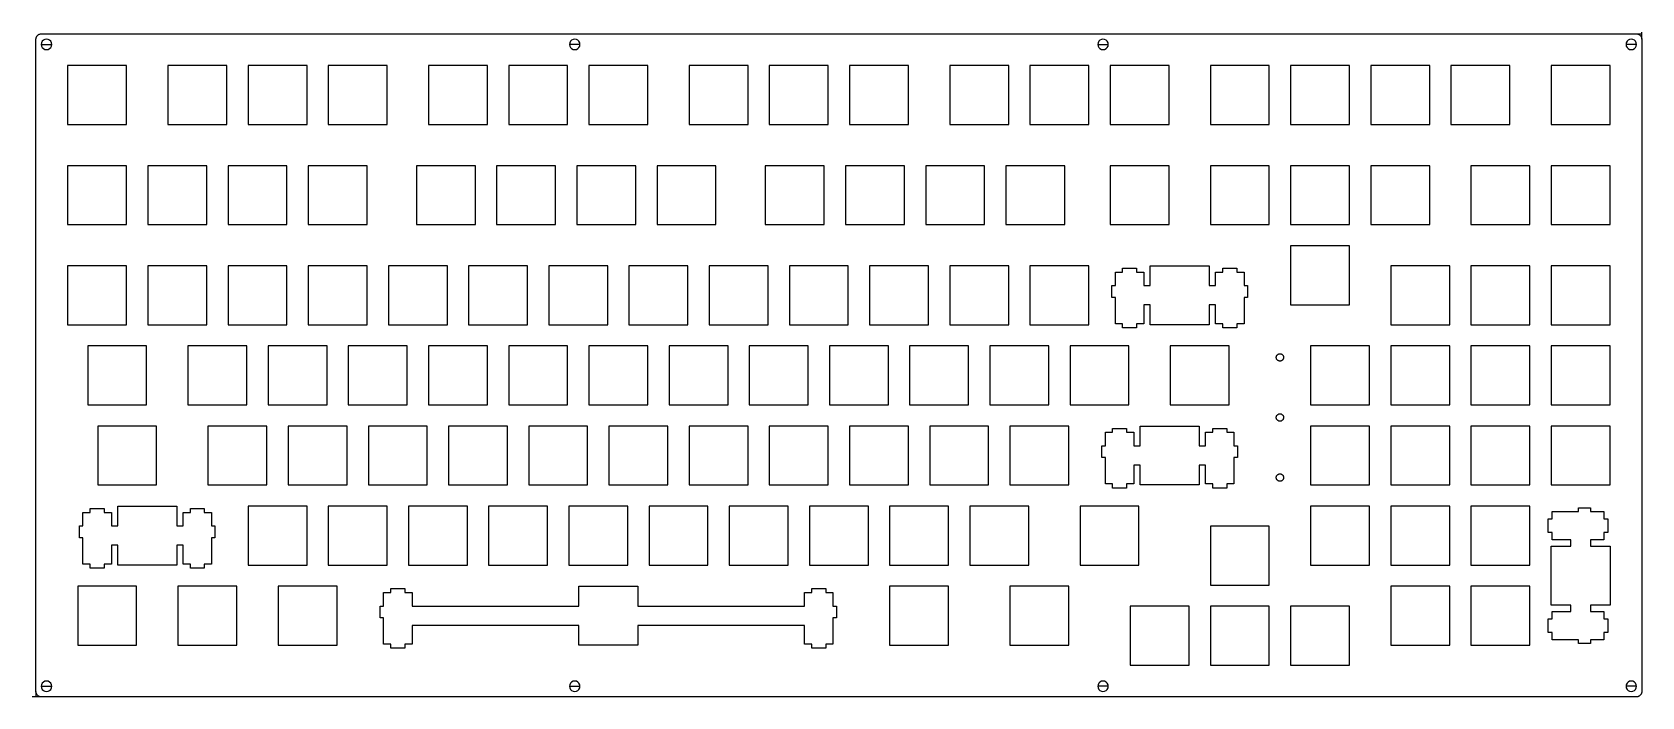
# Model space of a CAD drawing. Header units: millimetres. Extents: x -1 to 381, y 0 to 158.
import ezdxf

# ---------------------------------------------------------------- set-up
doc = ezdxf.new("R2010")
doc.units = ezdxf.units.MM
doc.layers.get('0').update_dxf_attribs({"linetype": 'CONTINUOUS'})

msp = doc.modelspace()

# ---------------------------------------------------------------- linework, layer by layer
for p, q in [((0, 156.77), (0.04, 156.86)), ((0.04, 156.86), (0.08, 156.94)), ((0.08, 156.94), (0.14, 157.02)), ((0.14, 157.02), (0.2, 157.1)), ((0.2, 157.1), (0.27, 157.17)), ((0.27, 157.17), (0.34, 157.24)), ((0.34, 157.24), (0.42, 157.3)), ((0.42, 157.3), (0.5, 157.36)), ((0.5, 157.36), (0.58, 157.4)), ((0.58, 157.4), (0.67, 157.44)), ((0.67, 157.44), (0.76, 157.48)), ((0.76, 157.48), (0.86, 157.51)), ((0.86, 157.51), (0.96, 157.52)), ((0.96, 157.52), (1.05, 157.54)), ((1.05, 157.54), (1.15, 157.54)), ((1.15, 157.54), (380.13, 157.54)), ((380.13, 157.54), (380.22, 157.54)), ((380.13, 157.54), (381.38, 157.54)), ((380.22, 157.54), (380.32, 157.52)), ((380.32, 157.52), (380.42, 157.51)), ((380.42, 157.51), (380.51, 157.48)), ((380.51, 157.48), (380.61, 157.44)), ((380.61, 157.44), (380.69, 157.4)), ((380.69, 157.4), (380.78, 157.36)), ((380.78, 157.36), (380.86, 157.3)), ((380.86, 157.3), (380.94, 157.24)), ((380.94, 157.24), (381.01, 157.17)), ((381.01, 157.17), (381.08, 157.1)), ((381.08, 157.1), (381.14, 157.02)), ((381.14, 157.02), (381.19, 156.94)), ((381.19, 156.94), (381.24, 156.86)), ((381.24, 156.86), (381.28, 156.77)), ((381.38, 156.29), (381.38, 157.95)), ((-0.1, 156.39), (-0.08, 156.48)), ((-0.1, 156.29), (-0.1, 156.39)), ((-0.1, 1.15), (-0.1, 156.29)), ((-0.08, 156.48), (-0.07, 156.58)), ((-0.07, 156.58), (-0.04, 156.68)), ((-0.04, 156.68), (0, 156.77)), ((1.21, 155.43), (1.15, 155.04)), ((1.15, 155.04), (1.21, 154.65)), ((1.15, 155.04), (3.65, 155.04)), ((1.39, 155.77), (1.21, 155.43)), ((1.21, 154.65), (1.39, 154.3)), ((1.67, 156.05), (1.39, 155.77)), ((1.39, 154.3), (1.67, 154.03)), ((2.01, 156.23), (1.67, 156.05)), ((1.67, 154.03), (2.01, 153.85)), ((2.4, 156.29), (2.01, 156.23)), ((2.01, 153.85), (2.4, 153.79)), ((2.79, 156.23), (2.4, 156.29)), ((2.4, 153.79), (2.79, 153.85)), ((3.14, 156.05), (2.79, 156.23)), ((2.79, 153.85), (3.14, 154.03)), ((3.41, 155.77), (3.14, 156.05)), ((3.14, 154.03), (3.41, 154.3)), ((3.59, 155.43), (3.41, 155.77)), ((3.41, 154.3), (3.59, 154.65)), ((3.65, 155.04), (3.59, 155.43)), ((3.59, 154.65), (3.65, 155.04)), ((126.7, 155.43), (126.64, 155.04)), ((126.64, 155.04), (126.7, 154.65)), ((129.14, 155.04), (126.64, 155.04)), ((126.88, 155.77), (126.7, 155.43)), ((126.7, 154.65), (126.88, 154.3)), ((127.16, 156.05), (126.88, 155.77)), ((126.88, 154.3), (127.16, 154.03)), ((127.51, 156.23), (127.16, 156.05)), ((127.16, 154.03), (127.51, 153.85)), ((127.89, 156.29), (127.51, 156.23)), ((127.51, 153.85), (127.89, 153.79)), ((128.28, 156.23), (127.89, 156.29)), ((127.89, 153.79), (128.28, 153.85)), ((128.63, 156.05), (128.28, 156.23)), ((128.28, 153.85), (128.63, 154.03)), ((128.9, 155.77), (128.63, 156.05)), ((128.63, 154.03), (128.9, 154.3)), ((129.08, 155.43), (128.9, 155.77)), ((128.9, 154.3), (129.08, 154.65)), ((129.14, 155.04), (129.08, 155.43)), ((129.08, 154.65), (129.14, 155.04)), ((252.2, 155.43), (252.13, 155.04)), ((252.13, 155.04), (252.2, 154.65)), ((252.13, 155.04), (254.63, 155.04)), ((252.37, 155.77), (252.2, 155.43)), ((252.2, 154.65), (252.37, 154.3)), ((252.65, 156.05), (252.37, 155.77)), ((252.37, 154.3), (252.65, 154.03)), ((253, 156.23), (252.65, 156.05)), ((252.65, 154.03), (253, 153.85)), ((253.38, 156.29), (253, 156.23)), ((253, 153.85), (253.38, 153.79)), ((253.77, 156.23), (253.38, 156.29)), ((253.38, 153.79), (253.77, 153.85)), ((254.12, 156.05), (253.77, 156.23)), ((253.77, 153.85), (254.12, 154.03)), ((254.4, 155.77), (254.12, 156.05)), ((254.12, 154.03), (254.4, 154.3)), ((254.57, 155.43), (254.4, 155.77)), ((254.4, 154.3), (254.57, 154.65)), ((254.63, 155.04), (254.57, 155.43)), ((254.57, 154.65), (254.63, 155.04)), ((377.69, 155.43), (377.63, 155.04)), ((377.63, 155.04), (377.69, 154.65)), ((380.13, 155.04), (377.63, 155.04)), ((377.86, 155.77), (377.69, 155.43)), ((377.69, 154.65), (377.86, 154.3)), ((378.14, 156.05), (377.86, 155.77)), ((377.86, 154.3), (378.14, 154.03)), ((378.49, 156.23), (378.14, 156.05)), ((378.14, 154.03), (378.49, 153.85)), ((378.88, 156.29), (378.49, 156.23)), ((378.49, 153.85), (378.88, 153.79)), ((379.26, 156.23), (378.88, 156.29)), ((378.88, 153.79), (379.26, 153.85)), ((379.61, 156.05), (379.26, 156.23)), ((379.26, 153.85), (379.61, 154.03)), ((379.89, 155.77), (379.61, 156.05)), ((379.61, 154.03), (379.89, 154.3)), ((380.07, 155.43), (379.89, 155.77)), ((379.89, 154.3), (380.07, 154.65)), ((380.13, 155.04), (380.07, 155.43)), ((380.07, 154.65), (380.13, 155.04)), ((381.28, 156.77), (381.31, 156.68)), ((381.31, 156.68), (381.34, 156.58)), ((381.34, 156.58), (381.36, 156.48)), ((381.36, 156.48), (381.37, 156.39)), ((381.37, 156.39), (381.38, 156.29)), ((381.38, 156.29), (381.38, 1.15)), ((-0.1, 1.05), (-0.1, 1.15)), ((-0.1, 1.15), (-0.1, -0.1)), ((-0.08, 0.95), (-0.1, 1.05)), ((-0.07, 0.86), (-0.08, 0.95)), ((-0.04, 0.76), (-0.07, 0.86)), ((0, 0.67), (-0.04, 0.76)), ((0.04, 0.58), (0, 0.67)), ((0.08, 0.5), (0.04, 0.58)), ((0.14, 0.42), (0.08, 0.5)), ((0.2, 0.34), (0.14, 0.42)), ((0.27, 0.27), (0.2, 0.34)), ((0.34, 0.2), (0.27, 0.27)), ((0.42, 0.14), (0.34, 0.2)), ((0.5, 0.08), (0.42, 0.14)), ((0.58, 0.04), (0.5, 0.08)), ((0.67, 0), (0.58, 0.04)), ((1.21, 2.79), (1.15, 2.4)), ((1.15, 2.4), (1.21, 2.01)), ((1.15, 2.4), (3.65, 2.4)), ((1.39, 3.14), (1.21, 2.79)), ((1.21, 2.01), (1.39, 1.67)), ((1.67, 3.41), (1.39, 3.14)), ((1.39, 1.67), (1.67, 1.39)), ((2.01, 3.59), (1.67, 3.41)), ((1.67, 1.39), (2.01, 1.21)), ((2.4, 3.65), (2.01, 3.59)), ((2.01, 1.21), (2.4, 1.15)), ((2.79, 3.59), (2.4, 3.65)), ((2.4, 1.15), (2.79, 1.21)), ((3.14, 3.41), (2.79, 3.59)), ((2.79, 1.21), (3.14, 1.39)), ((3.41, 3.14), (3.14, 3.41)), ((3.14, 1.39), (3.41, 1.67)), ((3.59, 2.79), (3.41, 3.14)), ((3.41, 1.67), (3.59, 2.01)), ((3.65, 2.4), (3.59, 2.79)), ((3.59, 2.01), (3.65, 2.4)), ((126.7, 2.79), (126.64, 2.4)), ((126.64, 2.4), (126.7, 2.01)), ((126.64, 2.4), (129.14, 2.4)), ((126.88, 3.14), (126.7, 2.79)), ((126.7, 2.01), (126.88, 1.67)), ((127.16, 3.41), (126.88, 3.14)), ((126.88, 1.67), (127.16, 1.39)), ((127.51, 3.59), (127.16, 3.41)), ((127.16, 1.39), (127.51, 1.21)), ((127.89, 3.65), (127.51, 3.59)), ((127.51, 1.21), (127.89, 1.15)), ((128.28, 3.59), (127.89, 3.65)), ((127.89, 1.15), (128.28, 1.21)), ((128.63, 3.41), (128.28, 3.59)), ((128.28, 1.21), (128.63, 1.39)), ((128.9, 3.14), (128.63, 3.41)), ((128.63, 1.39), (128.9, 1.67)), ((129.08, 2.79), (128.9, 3.14)), ((128.9, 1.67), (129.08, 2.01)), ((129.14, 2.4), (129.08, 2.79)), ((129.08, 2.01), (129.14, 2.4)), ((252.2, 2.79), (252.13, 2.4)), ((252.13, 2.4), (252.2, 2.01)), ((254.63, 2.4), (252.13, 2.4)), ((252.37, 3.14), (252.2, 2.79)), ((252.2, 2.01), (252.37, 1.67)), ((252.65, 3.41), (252.37, 3.14)), ((252.37, 1.67), (252.65, 1.39)), ((253, 3.59), (252.65, 3.41)), ((252.65, 1.39), (253, 1.21)), ((253.38, 3.65), (253, 3.59)), ((253, 1.21), (253.38, 1.15)), ((253.77, 3.59), (253.38, 3.65)), ((253.38, 1.15), (253.77, 1.21)), ((254.12, 3.41), (253.77, 3.59)), ((253.77, 1.21), (254.12, 1.39)), ((254.4, 3.14), (254.12, 3.41)), ((254.12, 1.39), (254.4, 1.67)), ((254.57, 2.79), (254.4, 3.14)), ((254.4, 1.67), (254.57, 2.01)), ((254.63, 2.4), (254.57, 2.79)), ((254.57, 2.01), (254.63, 2.4)), ((377.69, 2.79), (377.63, 2.4)), ((377.63, 2.4), (377.69, 2.01)), ((380.13, 2.4), (377.63, 2.4)), ((377.86, 3.14), (377.69, 2.79)), ((377.69, 2.01), (377.86, 1.67)), ((378.14, 3.41), (377.86, 3.14)), ((377.86, 1.67), (378.14, 1.39)), ((378.49, 3.59), (378.14, 3.41)), ((378.14, 1.39), (378.49, 1.21)), ((378.88, 3.65), (378.49, 3.59)), ((378.49, 1.21), (378.88, 1.15)), ((379.26, 3.59), (378.88, 3.65)), ((378.88, 1.15), (379.26, 1.21)), ((379.61, 3.41), (379.26, 3.59)), ((379.26, 1.21), (379.61, 1.39)), ((379.89, 3.14), (379.61, 3.41)), ((379.61, 1.39), (379.89, 1.67)), ((380.07, 2.79), (379.89, 3.14)), ((379.89, 1.67), (380.07, 2.01)), ((380.13, 2.4), (380.07, 2.79)), ((380.07, 2.01), (380.13, 2.4)), ((380.69, 0.04), (380.61, 0)), ((380.78, 0.08), (380.69, 0.04)), ((380.86, 0.14), (380.78, 0.08)), ((380.94, 0.2), (380.86, 0.14)), ((381.01, 0.27), (380.94, 0.2)), ((381.08, 0.34), (381.01, 0.27)), ((381.14, 0.42), (381.08, 0.34)), ((381.19, 0.5), (381.14, 0.42)), ((381.24, 0.58), (381.19, 0.5)), ((381.28, 0.67), (381.24, 0.58)), ((381.31, 0.76), (381.28, 0.67)), ((381.34, 0.86), (381.31, 0.76)), ((381.36, 0.95), (381.34, 0.86)), ((381.37, 1.05), (381.36, 0.95)), ((381.38, 1.15), (381.37, 1.05)), ((-0.89, -0.1), (-0.99, -0.1)), ((1.15, -0.1), (-0.89, -0.1)), ((0.76, -0.04), (0.67, 0)), ((0.86, -0.06), (0.76, -0.04)), ((0.96, -0.08), (0.86, -0.06)), ((1.05, -0.1), (0.96, -0.08)), ((1.15, -0.1), (1.05, -0.1)), ((380.13, -0.1), (1.15, -0.1)), ((380.22, -0.1), (380.13, -0.1)), ((380.32, -0.08), (380.22, -0.1)), ((380.42, -0.06), (380.32, -0.08)), ((380.51, -0.04), (380.42, -0.06)), ((380.61, 0), (380.51, -0.04))]:
    msp.add_line(p, q)
for points in [[(7.43, 136.01), (21.43, 136.01), (21.43, 150.01), (7.43, 150.01)], [(45.24, 150.01), (31.24, 150.01), (31.24, 136.01), (45.24, 136.01)], [(64.29, 136.01), (64.29, 150.01), (50.29, 150.01), (50.29, 136.01)], [(69.34, 150.01), (69.34, 136.01), (83.34, 136.01), (83.34, 150.01)], [(107.15, 150.01), (93.15, 150.01), (93.15, 136.01), (107.15, 136.01)], [(112.2, 136.01), (126.2, 136.01), (126.2, 150.01), (112.2, 150.01)], [(131.25, 150.01), (131.25, 136.01), (145.25, 136.01), (145.25, 150.01)], [(155.06, 150.01), (155.06, 136.01), (169.06, 136.01), (169.06, 150.01)], [(188.11, 150.01), (174.11, 150.01), (174.11, 136.01), (188.11, 136.01)], [(193.16, 136.01), (207.16, 136.01), (207.16, 150.01), (193.16, 150.01)], [(216.98, 150.01), (216.98, 136.01), (230.98, 136.01), (230.98, 150.01)], [(236.03, 150.01), (236.03, 136.01), (250.03, 136.01), (250.03, 150.01)], [(255.08, 150.01), (255.08, 136.01), (269.08, 136.01), (269.08, 150.01)], [(278.89, 136.01), (292.89, 136.01), (292.89, 150.01), (278.89, 150.01)], [(311.94, 150.01), (297.94, 150.01), (297.94, 136.01), (311.94, 136.01)], [(330.99, 150.01), (316.99, 150.01), (316.99, 136.01), (330.99, 136.01)], [(350.04, 150.01), (336.04, 150.01), (336.04, 136.01), (350.04, 136.01)], [(373.85, 136.01), (373.85, 150.01), (359.85, 150.01), (359.85, 136.01)], [(21.43, 126.2), (7.43, 126.2), (7.43, 112.2), (21.43, 112.2)], [(40.48, 126.2), (26.48, 126.2), (26.48, 112.2), (40.48, 112.2)], [(59.53, 126.2), (45.53, 126.2), (45.53, 112.2), (59.53, 112.2)], [(78.58, 126.2), (64.58, 126.2), (64.58, 112.2), (78.58, 112.2)], [(90.29, 112.2), (104.29, 112.2), (104.29, 126.2), (90.29, 126.2)], [(123.34, 112.2), (123.34, 126.2), (109.34, 126.2), (109.34, 112.2)], [(142.39, 112.2), (142.39, 126.2), (128.39, 126.2), (128.39, 112.2)], [(161.44, 112.2), (161.44, 126.2), (147.44, 126.2), (147.44, 112.2)], [(187.16, 112.2), (187.16, 126.2), (173.16, 126.2), (173.16, 112.2)], [(192.21, 126.2), (192.21, 112.2), (206.21, 112.2), (206.21, 126.2)], [(225.26, 112.2), (225.26, 126.2), (211.26, 126.2), (211.26, 112.2)], [(244.31, 112.2), (244.31, 126.2), (230.31, 126.2), (230.31, 112.2)], [(269.08, 126.2), (255.08, 126.2), (255.08, 112.2), (269.08, 112.2)], [(292.89, 112.2), (292.89, 126.2), (278.89, 126.2), (278.89, 112.2)], [(297.94, 112.2), (311.94, 112.2), (311.94, 126.2), (297.94, 126.2)], [(316.99, 112.2), (330.99, 112.2), (330.99, 126.2), (316.99, 126.2)], [(340.8, 126.2), (340.8, 112.2), (354.8, 112.2), (354.8, 126.2)], [(359.85, 126.2), (359.85, 112.2), (373.85, 112.2), (373.85, 126.2)], [(311.94, 93.15), (311.94, 107.15), (297.94, 107.15), (297.94, 93.15)], [(21.43, 102.39), (7.43, 102.39), (7.43, 88.39), (21.43, 88.39)], [(40.48, 102.39), (26.48, 102.39), (26.48, 88.39), (40.48, 88.39)], [(45.53, 88.39), (59.53, 88.39), (59.53, 102.39), (45.53, 102.39)], [(78.58, 102.39), (64.58, 102.39), (64.58, 88.39), (78.58, 88.39)], [(83.63, 88.39), (97.63, 88.39), (97.63, 102.39), (83.63, 102.39)], [(116.68, 102.39), (102.68, 102.39), (102.68, 88.39), (116.68, 88.39)], [(135.73, 102.39), (121.73, 102.39), (121.73, 88.39), (135.73, 88.39)], [(140.78, 102.39), (140.78, 88.39), (154.78, 88.39), (154.78, 102.39)], [(159.83, 88.39), (173.83, 88.39), (173.83, 102.39), (159.83, 102.39)], [(192.88, 102.39), (178.88, 102.39), (178.88, 88.39), (192.88, 88.39)], [(197.93, 102.39), (197.93, 88.39), (211.93, 88.39), (211.93, 102.39)], [(230.98, 102.39), (216.98, 102.39), (216.98, 88.39), (230.98, 88.39)], [(250.03, 88.39), (250.03, 102.39), (236.03, 102.39), (236.03, 88.39)], [(278.6, 102.39), (278.6, 97.69), (280.13, 97.69), (280.13, 100.92), (281.85, 100.92), (281.85, 101.84), (285.15, 101.84), (285.15, 100.92), (286.88, 100.92), (286.88, 97.69), (287.7, 97.69), (287.7, 94.89), (286.88, 94.89), (286.88, 88.62), (285.15, 88.62), (285.15, 87.64), (281.85, 87.64), (281.85, 88.62), (280.13, 88.62), (280.13, 93.09), (278.6, 93.09), (278.6, 88.39), (264.6, 88.39), (264.6, 93.09), (263.08, 93.09), (263.08, 88.62), (261.35, 88.62), (261.35, 87.64), (258.05, 87.64), (258.05, 88.62), (256.33, 88.62), (256.33, 94.89), (255.5, 94.89), (255.5, 97.69), (256.33, 97.69), (256.33, 100.92), (258.05, 100.92), (258.05, 101.84), (261.35, 101.84), (261.35, 100.92), (263.08, 100.92), (263.08, 97.69), (264.6, 97.69), (264.6, 102.39)], [(335.75, 102.39), (321.75, 102.39), (321.75, 88.39), (335.75, 88.39)], [(354.8, 102.39), (340.8, 102.39), (340.8, 88.39), (354.8, 88.39)], [(373.85, 102.39), (359.85, 102.39), (359.85, 88.39), (373.85, 88.39)], [(12.19, 83.34), (12.19, 69.34), (26.19, 69.34), (26.19, 83.34)], [(50, 69.34), (50, 83.34), (36, 83.34), (36, 69.34)], [(55.05, 69.34), (69.05, 69.34), (69.05, 83.34), (55.05, 83.34)], [(74.1, 83.34), (74.1, 69.34), (88.1, 69.34), (88.1, 83.34)], [(93.15, 69.34), (107.15, 69.34), (107.15, 83.34), (93.15, 83.34)], [(126.2, 69.34), (126.2, 83.34), (112.2, 83.34), (112.2, 69.34)], [(145.25, 69.34), (145.25, 83.34), (131.25, 83.34), (131.25, 69.34)], [(150.3, 83.34), (150.3, 69.34), (164.3, 69.34), (164.3, 83.34)], [(169.35, 69.34), (183.35, 69.34), (183.35, 83.34), (169.35, 83.34)], [(188.4, 83.34), (188.4, 69.34), (202.4, 69.34), (202.4, 83.34)], [(207.45, 69.34), (221.45, 69.34), (221.45, 83.34), (207.45, 83.34)], [(240.5, 69.34), (240.5, 83.34), (226.5, 83.34), (226.5, 69.34)], [(259.55, 83.34), (245.55, 83.34), (245.55, 69.34), (259.55, 69.34)], [(269.36, 69.34), (283.36, 69.34), (283.36, 83.34), (269.36, 83.34)], [(295.75, 81.42), (295.81, 81.39), (295.87, 81.36), (295.93, 81.32), (295.98, 81.28), (296.03, 81.23), (296.08, 81.18), (296.12, 81.13), (296.16, 81.07), (296.19, 81.01), (296.22, 80.95), (296.25, 80.88), (296.26, 80.82), (296.28, 80.75), (296.29, 80.68), (296.29, 80.61), (296.29, 80.54), (296.28, 80.48), (296.26, 80.41), (296.25, 80.34), (296.22, 80.28), (296.19, 80.22), (296.16, 80.16), (296.12, 80.1), (296.08, 80.05), (296.03, 79.99), (295.98, 79.95), (295.93, 79.9), (295.87, 79.87), (295.81, 79.83), (295.75, 79.81), (295.68, 79.78), (295.62, 79.76), (295.55, 79.75), (295.48, 79.74), (295.41, 79.74), (295.34, 79.74), (295.28, 79.75), (295.21, 79.76), (295.14, 79.78), (295.08, 79.81), (295.02, 79.83), (294.96, 79.87), (294.9, 79.9), (294.85, 79.95), (294.8, 79.99), (294.75, 80.05), (294.71, 80.1), (294.67, 80.16), (294.63, 80.22), (294.6, 80.28), (294.58, 80.34), (294.56, 80.41), (294.55, 80.48), (294.54, 80.54), (294.54, 80.61), (294.54, 80.68), (294.55, 80.75), (294.56, 80.82), (294.58, 80.88), (294.6, 80.95), (294.63, 81.01), (294.67, 81.07), (294.71, 81.13), (294.75, 81.18), (294.8, 81.23), (294.85, 81.28), (294.9, 81.32), (294.96, 81.36), (295.02, 81.39), (295.08, 81.42), (295.14, 81.45), (295.21, 81.46), (295.28, 81.48), (295.34, 81.49), (295.41, 81.49), (295.48, 81.49), (295.55, 81.48), (295.62, 81.46), (295.68, 81.45)], [(316.7, 83.34), (302.7, 83.34), (302.7, 69.34), (316.7, 69.34)], [(335.75, 83.34), (321.75, 83.34), (321.75, 69.34), (335.75, 69.34)], [(354.8, 83.34), (340.8, 83.34), (340.8, 69.34), (354.8, 69.34)], [(373.85, 83.34), (359.85, 83.34), (359.85, 69.34), (373.85, 69.34)], [(294.58, 66.6), (294.6, 66.66), (294.63, 66.72), (294.67, 66.78), (294.71, 66.84), (294.75, 66.89), (294.8, 66.94), (294.85, 66.99), (294.9, 67.03), (294.96, 67.07), (295.02, 67.11), (295.08, 67.13), (295.14, 67.16), (295.21, 67.18), (295.28, 67.19), (295.34, 67.2), (295.41, 67.2), (295.48, 67.2), (295.55, 67.19), (295.62, 67.18), (295.68, 67.16), (295.75, 67.13), (295.81, 67.11), (295.87, 67.07), (295.93, 67.03), (295.98, 66.99), (296.03, 66.94), (296.08, 66.89), (296.12, 66.84), (296.16, 66.78), (296.19, 66.72), (296.22, 66.66), (296.25, 66.6), (296.26, 66.53), (296.28, 66.46), (296.29, 66.39), (296.29, 66.33), (296.29, 66.26), (296.28, 66.19), (296.26, 66.12), (296.25, 66.06), (296.22, 65.99), (296.19, 65.93), (296.16, 65.87), (296.12, 65.81), (296.08, 65.76), (296.03, 65.71), (295.98, 65.66), (295.93, 65.62), (295.87, 65.58), (295.81, 65.55), (295.75, 65.52), (295.68, 65.49), (295.62, 65.48), (295.55, 65.46), (295.48, 65.45), (295.41, 65.45), (295.34, 65.45), (295.28, 65.46), (295.21, 65.48), (295.14, 65.49), (295.08, 65.52), (295.02, 65.55), (294.96, 65.58), (294.9, 65.62), (294.85, 65.66), (294.8, 65.71), (294.75, 65.76), (294.71, 65.81), (294.67, 65.87), (294.63, 65.93), (294.6, 65.99), (294.58, 66.06), (294.56, 66.12), (294.55, 66.19), (294.54, 66.26), (294.54, 66.33), (294.54, 66.39), (294.55, 66.46), (294.56, 66.53)], [(14.57, 64.29), (14.57, 50.29), (28.57, 50.29), (28.57, 64.29)], [(40.76, 64.29), (40.76, 50.29), (54.76, 50.29), (54.76, 64.29)], [(73.81, 50.29), (73.81, 64.29), (59.81, 64.29), (59.81, 50.29)], [(78.86, 50.29), (92.86, 50.29), (92.86, 64.29), (78.86, 64.29)], [(97.91, 50.29), (111.91, 50.29), (111.91, 64.29), (97.91, 64.29)], [(130.96, 64.29), (116.96, 64.29), (116.96, 50.29), (130.96, 50.29)], [(136.01, 50.29), (150.01, 50.29), (150.01, 64.29), (136.01, 64.29)], [(155.06, 50.29), (169.06, 50.29), (169.06, 64.29), (155.06, 64.29)], [(174.11, 64.29), (174.11, 50.29), (188.11, 50.29), (188.11, 64.29)], [(193.16, 64.29), (193.16, 50.29), (207.16, 50.29), (207.16, 64.29)], [(226.21, 50.29), (226.21, 64.29), (212.21, 64.29), (212.21, 50.29)], [(231.26, 64.29), (231.26, 50.29), (245.26, 50.29), (245.26, 64.29)], [(284.49, 59.59), (285.32, 59.59), (285.32, 56.79), (284.49, 56.79), (284.49, 50.52), (282.77, 50.52), (282.77, 49.54), (279.47, 49.54), (279.47, 50.52), (277.74, 50.52), (277.74, 54.99), (276.22, 54.99), (276.22, 50.29), (262.22, 50.29), (262.22, 54.99), (260.69, 54.99), (260.69, 50.52), (258.97, 50.52), (258.97, 49.54), (255.67, 49.54), (255.67, 50.52), (253.94, 50.52), (253.94, 56.79), (253.12, 56.79), (253.12, 59.59), (253.94, 59.59), (253.94, 62.82), (255.67, 62.82), (255.67, 63.74), (258.97, 63.74), (258.97, 62.82), (260.69, 62.82), (260.69, 59.59), (262.22, 59.59), (262.22, 64.29), (276.22, 64.29), (276.22, 59.59), (277.74, 59.59), (277.74, 62.82), (279.47, 62.82), (279.47, 63.74), (282.77, 63.74), (282.77, 62.82), (284.49, 62.82)], [(316.7, 50.29), (316.7, 64.29), (302.7, 64.29), (302.7, 50.29)], [(335.75, 50.29), (335.75, 64.29), (321.75, 64.29), (321.75, 50.29)], [(340.8, 64.29), (340.8, 50.29), (354.8, 50.29), (354.8, 64.29)], [(359.85, 64.29), (359.85, 50.29), (373.85, 50.29), (373.85, 64.29)], [(294.54, 51.97), (294.54, 52.04), (294.54, 52.11), (294.55, 52.18), (294.56, 52.24), (294.58, 52.31), (294.6, 52.37), (294.63, 52.44), (294.67, 52.5), (294.71, 52.55), (294.75, 52.61), (294.8, 52.66), (294.85, 52.7), (294.9, 52.75), (294.96, 52.78), (295.02, 52.82), (295.08, 52.85), (295.14, 52.87), (295.21, 52.89), (295.28, 52.9), (295.34, 52.91), (295.41, 52.91), (295.48, 52.91), (295.55, 52.9), (295.62, 52.89), (295.68, 52.87), (295.75, 52.85), (295.81, 52.82), (295.87, 52.78), (295.93, 52.75), (295.98, 52.7), (296.03, 52.66), (296.08, 52.61), (296.12, 52.55), (296.16, 52.5), (296.19, 52.44), (296.22, 52.37), (296.25, 52.31), (296.26, 52.24), (296.28, 52.18), (296.29, 52.11), (296.29, 52.04), (296.29, 51.97), (296.28, 51.9), (296.26, 51.83), (296.25, 51.77), (296.22, 51.7), (296.19, 51.64), (296.16, 51.58), (296.12, 51.52), (296.08, 51.47), (296.03, 51.42), (295.98, 51.37), (295.93, 51.33), (295.87, 51.29), (295.81, 51.26), (295.75, 51.23), (295.68, 51.21), (295.62, 51.19), (295.55, 51.17), (295.48, 51.17), (295.41, 51.16), (295.34, 51.17), (295.28, 51.17), (295.21, 51.19), (295.14, 51.21), (295.08, 51.23), (295.02, 51.26), (294.96, 51.29), (294.9, 51.33), (294.85, 51.37), (294.8, 51.42), (294.75, 51.47), (294.71, 51.52), (294.67, 51.58), (294.63, 51.64), (294.6, 51.7), (294.58, 51.77), (294.56, 51.83), (294.55, 51.9)], [(12.78, 31.47), (11.06, 31.47), (11.06, 37.74), (10.23, 37.74), (10.23, 40.54), (11.06, 40.54), (11.06, 43.77), (12.78, 43.77), (12.78, 44.69), (16.08, 44.69), (16.08, 43.77), (17.81, 43.77), (17.81, 40.54), (19.33, 40.54), (19.33, 45.24), (33.33, 45.24), (33.33, 40.54), (34.86, 40.54), (34.86, 43.77), (36.58, 43.77), (36.58, 44.69), (39.88, 44.69), (39.88, 43.77), (41.61, 43.77), (41.61, 40.54), (42.43, 40.54), (42.43, 37.74), (41.61, 37.74), (41.61, 31.47), (39.88, 31.47), (39.88, 30.49), (36.58, 30.49), (36.58, 31.47), (34.86, 31.47), (34.86, 35.94), (33.33, 35.94), (33.33, 31.24), (19.33, 31.24), (19.33, 35.94), (17.81, 35.94), (17.81, 31.47), (16.08, 31.47), (16.08, 30.49), (12.78, 30.49)], [(64.29, 45.24), (50.29, 45.24), (50.29, 31.24), (64.29, 31.24)], [(83.34, 31.24), (83.34, 45.24), (69.34, 45.24), (69.34, 31.24)], [(102.39, 31.24), (102.39, 45.24), (88.39, 45.24), (88.39, 31.24)], [(121.44, 31.24), (121.44, 45.24), (107.44, 45.24), (107.44, 31.24)], [(140.49, 45.24), (126.49, 45.24), (126.49, 31.24), (140.49, 31.24)], [(145.54, 45.24), (145.54, 31.24), (159.54, 31.24), (159.54, 45.24)], [(178.59, 45.24), (164.59, 45.24), (164.59, 31.24), (178.59, 31.24)], [(183.64, 45.24), (183.64, 31.24), (197.64, 31.24), (197.64, 45.24)], [(202.69, 31.24), (216.69, 31.24), (216.69, 45.24), (202.69, 45.24)], [(235.74, 45.24), (221.74, 45.24), (221.74, 31.24), (235.74, 31.24)], [(261.93, 45.24), (247.93, 45.24), (247.93, 31.24), (261.93, 31.24)], [(316.7, 31.24), (316.7, 45.24), (302.7, 45.24), (302.7, 31.24)], [(335.75, 45.24), (321.75, 45.24), (321.75, 31.24), (335.75, 31.24)], [(354.8, 31.24), (354.8, 45.24), (340.8, 45.24), (340.8, 31.24)], [(360.08, 43.99), (366.35, 43.99), (366.35, 44.81), (369.15, 44.81), (369.15, 43.99), (372.38, 43.99), (372.38, 42.26), (373.3, 42.26), (373.3, 38.96), (372.38, 38.96), (372.38, 37.24), (369.15, 37.24), (369.15, 35.71), (373.85, 35.71), (373.85, 21.71), (369.15, 21.71), (369.15, 20.19), (372.38, 20.19), (372.38, 18.46), (373.3, 18.46), (373.3, 15.16), (372.38, 15.16), (372.38, 13.44), (369.15, 13.44), (369.15, 12.61), (366.35, 12.61), (366.35, 13.44), (360.08, 13.44), (360.08, 15.16), (359.1, 15.16), (359.1, 18.46), (360.08, 18.46), (360.08, 20.19), (364.55, 20.19), (364.55, 21.71), (359.85, 21.71), (359.85, 35.71), (364.55, 35.71), (364.55, 37.24), (360.08, 37.24), (360.08, 38.96), (359.1, 38.96), (359.1, 42.26), (360.08, 42.26)], [(292.89, 40.48), (278.89, 40.48), (278.89, 26.48), (292.89, 26.48)], [(23.81, 26.19), (9.81, 26.19), (9.81, 12.19), (23.81, 12.19)], [(47.62, 26.19), (33.62, 26.19), (33.62, 12.19), (47.62, 12.19)], [(57.43, 26.19), (57.43, 12.19), (71.43, 12.19), (71.43, 26.19)], [(89.24, 24.72), (89.24, 21.49), (128.87, 21.49), (128.87, 26.19), (142.87, 26.19), (142.87, 21.49), (182.49, 21.49), (182.49, 24.72), (184.22, 24.72), (184.22, 25.64), (187.52, 25.64), (187.52, 24.72), (189.24, 24.72), (189.24, 21.49), (190.07, 21.49), (190.07, 18.69), (189.24, 18.69), (189.24, 12.42), (187.52, 12.42), (187.52, 11.44), (184.22, 11.44), (184.22, 12.42), (182.49, 12.42), (182.49, 16.89), (142.87, 16.89), (142.87, 12.19), (128.87, 12.19), (128.87, 16.89), (89.24, 16.89), (89.24, 12.42), (87.52, 12.42), (87.52, 11.44), (84.22, 11.44), (84.22, 12.42), (82.49, 12.42), (82.49, 18.69), (81.67, 18.69), (81.67, 21.49), (82.49, 21.49), (82.49, 24.72), (84.22, 24.72), (84.22, 25.64), (87.52, 25.64), (87.52, 24.72)], [(202.69, 12.19), (216.69, 12.19), (216.69, 26.19), (202.69, 26.19)], [(231.26, 26.19), (231.26, 12.19), (245.26, 12.19), (245.26, 26.19)], [(321.75, 12.19), (335.75, 12.19), (335.75, 26.19), (321.75, 26.19)], [(354.8, 12.19), (354.8, 26.19), (340.8, 26.19), (340.8, 12.19)], [(259.84, 7.43), (273.84, 7.43), (273.84, 21.43), (259.84, 21.43)], [(292.89, 7.43), (292.89, 21.43), (278.89, 21.43), (278.89, 7.43)], [(311.94, 7.43), (311.94, 21.43), (297.94, 21.43), (297.94, 7.43)]]:
    msp.add_lwpolyline(points, close=True)

doc.saveas('drawing.dxf')
